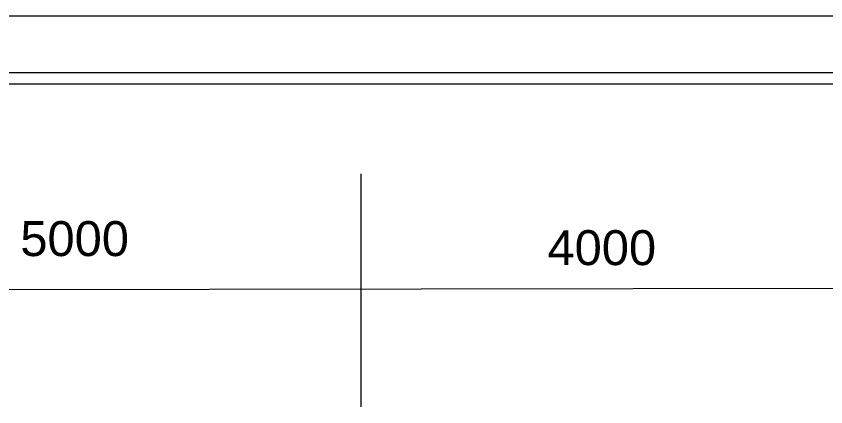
# Model space of a CAD drawing. Header units: millimetres. Extents: x -91.7 to -12.1, y -5.4 to 78.9.
# Drawn here: x -82.96 to -76.02, y 19.98 to 23.33 of the extents above; entities that cross this region are included whole.
import ezdxf

# ---------------------------------------------------------------- set-up
doc = ezdxf.new("R2010")
doc.units = ezdxf.units.MM
doc.linetypes.add('CONTINUA', pattern=[0])
doc.layers.get('0').update_dxf_attribs({"lineweight": 15})
doc.layers.add('Tulisan', color=112, linetype='CONTINUA', lineweight=9)
doc.styles.get("Standard").update_dxf_attribs({"font": 'Arial.ttf'})

msp = doc.modelspace()

# ---------------------------------------------------------------- linework, layer by layer
for p, q in [((-51.0455, 23.3324), (-91.7321, 23.3324)), ((-51.0455, 23.3324), (-91.7321, 23.3324)), ((-90.7634, 22.848), (-51.5298, 22.848)), ((-90.6665, 22.7511), (-57.6764, 22.7511)), ((-80.0009, 19.9797), (-80.0009, 21.9803)), ((-65.9893, 21.0084), (-84.9956, 20.9825))]:
    msp.add_line(p, q)

# ---------------------------------------------------------------- texts
at = {"layer": 'Tulisan', "char_height": 0.3, "attachment_point": 1}
for s, insert in [('5000', (-82.9263, 21.5735)), ('4000', (-78.4039, 21.4957))]:
    msp.add_mtext_dynamic_manual_height_columns(s, width=9.019887, gutter_width=12.5, heights=[0], dxfattribs=dict(at, insert=insert))

doc.saveas('drawing.dxf')
